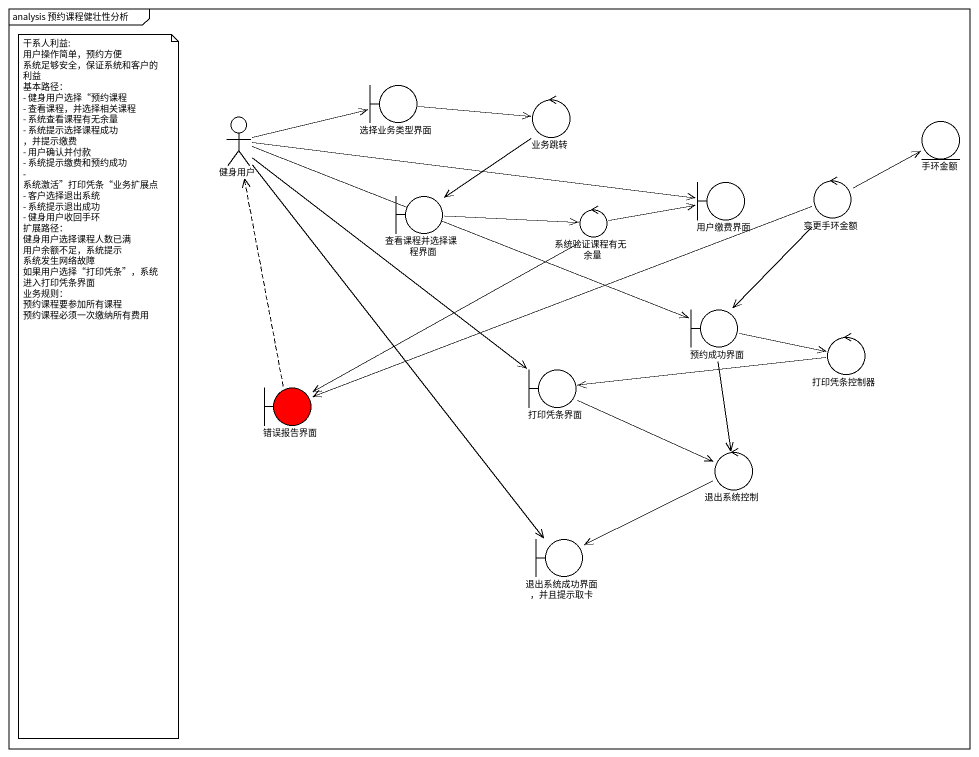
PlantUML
@startuml
mainframe analysis 预约课程健壮性分析
boundary 选择业务类型界面
control 业务跳转
actor 健身用户
entity 手环金额
boundary 用户缴费界面
control 变更手环金额
boundary 查看课程并选择课程界面
control 系统验证课程有无余量
boundary 预约成功界面
control 打印凭条控制器
boundary 打印凭条界面
boundary 错误报告界面 #FF0000
control 退出系统控制
boundary "退出系统成功界面，并且提示取卡" as 退出系统成功界面_并且提示取卡
选择业务类型界面 -right-> 业务跳转
业务跳转 --> 查看课程并选择课程界面
健身用户 -right-> 选择业务类型界面
健身用户 -right-> 用户缴费界面
健身用户 -right-> 预约成功界面
健身用户 --> 打印凭条界面
健身用户 --> 退出系统成功界面_并且提示取卡
变更手环金额 -right-> 手环金额
变更手环金额 --> 预约成功界面
变更手环金额 -left-> 错误报告界面
查看课程并选择课程界面 -right-> 系统验证课程有无余量
系统验证课程有无余量 -right-> 用户缴费界面
系统验证课程有无余量 -left-> 错误报告界面
预约成功界面 -right-> 打印凭条控制器
预约成功界面 --> 退出系统控制
打印凭条控制器 -left-> 打印凭条界面
打印凭条界面 -right-> 退出系统控制
错误报告界面 .up.> 健身用户
退出系统控制 -left-> 退出系统成功界面_并且提示取卡
note as N1
  干系人利益:
  用户操作简单，预约方便
  系统足够安全，保证系统和客户的利益
  基本路径：
  - 健身用户选择“预约课程
  - 查看课程，并选择相关课程
  - 系统查看课程有无余量
  - 系统提示选择课程成功 ，并提示缴费
  - 用户确认并付款
  - 系统提示缴费和预约成功
  - 系统激活”打印凭条“业务扩展点
  - 客户选择退出系统
  - 系统提示退出成功
  - 健身用户收回手环
  扩展路径：
  健身用户选择课程人数已满
  用户余额不足，系统提示
  系统发生网络故障
  如果用户选择“打印凭条”，系统进入打印凭条界面
  业务规则：
  预约课程要参加所有课程
  预约课程必须一次缴纳所有费用
end note
@enduml
